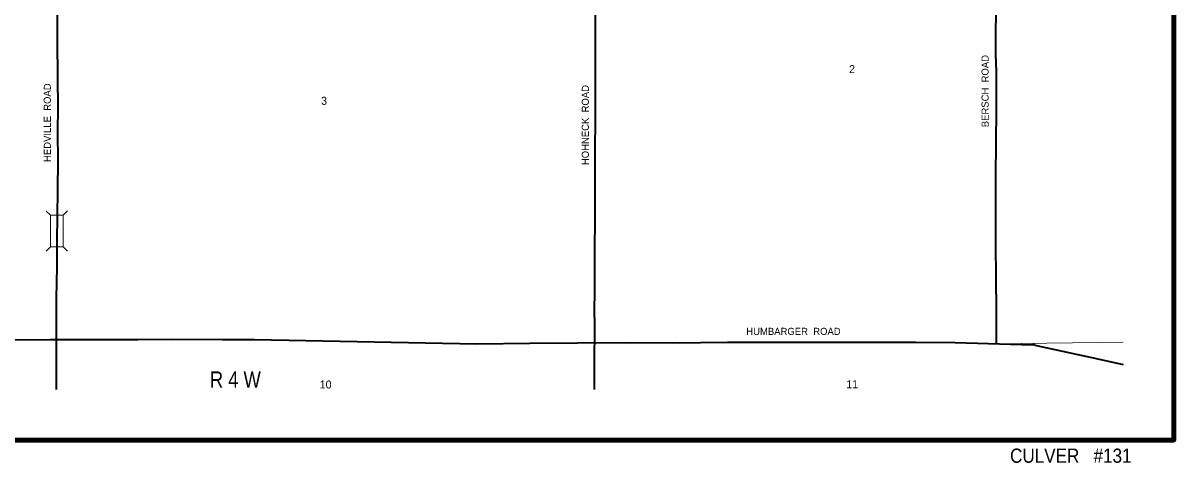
# Model space of a CAD drawing. Extents: x 216.56 to 220.49, y 46.02 to 49.94.
# Drawn here: x 218.294 to 220.445, y 46.018 to 46.839 of the extents above; entities that cross this region are included whole.
import ezdxf
from ezdxf.enums import TextEntityAlignment as Align

# ---------------------------------------------------------------- set-up
doc = ezdxf.new("R2010")
doc.units = 0
doc.header["$LTSCALE"] = 0.0075
for name, color, linetype, lineweight in [('14', 7, 'Continuous', 35), ('15', 7, 'Continuous', 13), ('21', 7, 'Continuous', 13), ('48', 7, 'Continuous', 106)]:
    doc.layers.add(name, color=color, linetype=linetype, lineweight=lineweight)
for name, color, linetype in [('45', 7, 'Continuous'), ('46', 7, 'Continuous'), ('49', 7, 'Continuous')]:
    doc.layers.add(name, color=color, linetype=linetype)

msp = doc.modelspace()

# ---------------------------------------------------------------- linework, layer by layer
at = {"layer": '14'}
for p, q in [((218.358902, 46.526515), (218.357955, 46.479167)), ((218.357955, 46.479167), (218.357576, 46.431818)), ((218.357576, 46.431818), (218.357576, 46.38428)), ((218.357576, 46.38428), (218.356439, 46.325758)), ((220.113068, 46.333144), (220.112879, 46.240341)), ((218.210985, 46.247727), (218.344697, 46.248295)), ((218.710227, 46.248295), (218.727083, 46.248295)), ((219.241667, 46.241667), (219.419697, 46.242424)), ((220.185417, 46.237879), (220.303409, 46.212121)), ((220.303409, 46.212121), (220.350758, 46.201515))]:
    msp.add_line(p, q, dxfattribs=at)
for points in [[(220.113068, 46.333144), (220.1125, 46.457197), (220.112689, 46.55322), (220.113636, 46.67822), (220.113636, 46.748485), (220.112689, 46.78125), (220.113068, 46.897538), (220.114205, 47.011932), (220.114015, 47.101894), (220.113826, 47.229545), (220.114962, 47.295265), (220.114773, 47.307955), (220.12803, 47.307955)], [(219.362311, 46.289394), (219.363258, 46.350947), (219.363258, 46.413258), (219.363826, 46.475379), (219.364015, 46.538447), (219.364015, 46.601705), (219.364205, 46.657765), (219.364394, 46.713447), (219.364205, 46.773106), (219.364394, 46.8375), (219.365152, 46.901136), (219.365341, 46.963636), (219.364962, 47.013258)], [(218.358333, 46.864205), (218.358523, 46.808523), (218.358712, 46.734848), (218.35928, 46.684091), (218.358902, 46.63447), (218.35928, 46.583333), (218.358902, 46.526515)], [(218.356439, 46.325758), (218.356439, 46.200758), (218.356439, 46.155114)], [(219.362311, 46.289394), (219.361742, 46.185985), (219.361932, 46.155114)], [(218.344697, 46.248295), (218.421402, 46.248485), (218.509091, 46.248485)], [(218.509091, 46.248485), (218.572917, 46.248674), (218.667045, 46.248295), (218.710227, 46.248295)], [(218.727083, 46.248295), (219.142614, 46.240152), (219.241667, 46.241667)], [(219.419697, 46.242424), (219.509848, 46.242235), (219.610985, 46.243561), (219.645455, 46.243561), (219.715909, 46.243182), (219.82822, 46.243182), (219.907576, 46.242992), (219.962879, 46.243182), (220.036742, 46.242614), (220.181818, 46.238258)]]:
    msp.add_lwpolyline(points, dxfattribs=at)
msp.add_arc((220.181386, 46.219382), 0.018939, 77.70228, 88.54827, dxfattribs=at)
at = {"layer": '15'}
msp.add_line((220.350758, 46.243182), (220.112879, 46.240341), dxfattribs=at)
at = {"layer": '21'}
for p, q in [((218.3375, 46.488068), (218.345644, 46.480303)), ((218.377462, 46.488447), (218.369697, 46.480303)), ((218.345644, 46.421212), (218.337879, 46.413068)), ((218.369697, 46.421212), (218.377841, 46.413447))]:
    msp.add_line(p, q, dxfattribs=at)
msp.add_lwpolyline([(218.369697, 46.421212), (218.369697, 46.480303), (218.345644, 46.480303), (218.345644, 46.421212)], close=True, dxfattribs=at)
at = {"layer": '48'}
msp.add_lwpolyline([(216.562879, 46.060417), (216.562879, 49.942992), (220.445455, 49.942992), (220.445455, 46.060417)], close=True, dxfattribs=at)

# ---------------------------------------------------------------- texts
at = {"layer": '45'}
for s, p in [('2', (219.84375, 46.745833)), ('3', (218.857008, 46.686742)), ('10', (218.859943, 46.156818)), ('11', (219.844034, 46.157197))]:
    msp.add_text(s, height=0.01496, dxfattribs=at).set_placement(p, align=Align.CENTER)
at = {"layer": '46', "width": 0.85}
msp.add_text('R 4 W', height=0.03011, dxfattribs=at).set_placement((218.691288, 46.158523), align=Align.CENTER)
at = {"layer": '48', "width": 0.9}
msp.add_text('CULVER   #131', height=0.02651, dxfattribs=at).set_placement((220.252652, 46.017992), align=Align.CENTER)
at = {"layer": '49'}
for s, p in [('BERSCH  ROAD', (220.099053, 46.712311)), ('HEDVILLE  ROAD', (218.346402, 46.653314)), ('HOHNECK  ROAD', (219.351894, 46.648864))]:
    msp.add_text(s, height=0.01326, rotation=90, dxfattribs=at).set_placement(p, align=Align.CENTER)
msp.add_text('HUMBARGER  ROAD', height=0.01326, dxfattribs=at).set_placement((219.73428, 46.256818), align=Align.CENTER)

doc.saveas('drawing.dxf')
